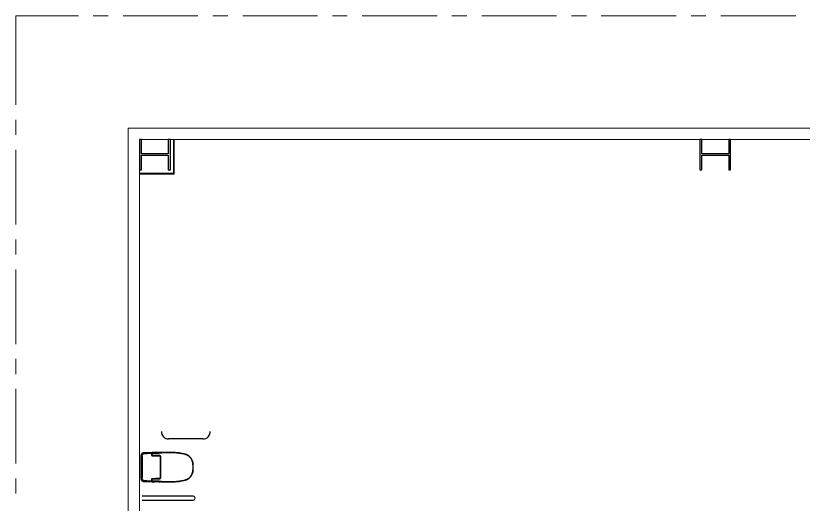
# Model space of a CAD drawing. Header units: millimetres. Extents: x -15161 to 10473752, y -72817 to 33960.
# Drawn here: x 35256 to 36310, y 19302 to 19955 of the extents above; entities that cross this region are included whole.
import ezdxf

# ---------------------------------------------------------------- set-up
doc = ezdxf.new("R2010")
doc.units = ezdxf.units.MM
doc.layers.add('I-I-3-BATH', color=123, linetype='Continuous')
doc.layers.add('PDF2_幾何圖形', color=7, linetype='Continuous')

# ---------------------------------------------------------------- blocks, each defined once
blk = doc.blocks.new('A$C6C7F0178')
for p, q in [((15, 34.8), (19.8, 34.8)), ((19.8, 35.2), (15.1, 35.2)), ((25.1, 35.2), (24.2, 35.2)), ((25.8, 34.3), (25.8, 5.3)), ((26.4, 39.5), (26.4, 39.5)), ((15, 4.8), (19.8, 4.8)), ((15.1, 4.4), (19.8, 4.4))]:
    blk.add_line(p, q)
for points in [[(4.1, 38.8), (4, 38.8), (3.9, 38.8), (3.9, 38.8), (3.8, 38.8), (3.7, 38.8), (3.7, 38.8), (3.6, 38.8), (3.5, 38.8), (3.5, 38.8), (3.4, 38.8), (3.3, 38.8), (3.2, 38.7), (3.2, 38.7), (3.1, 38.7), (3, 38.7), (3, 38.7), (2.9, 38.7), (2.8, 38.7), (2.8, 38.7), (2.7, 38.6), (2.6, 38.6), (2.6, 38.6), (2.5, 38.6), (2.4, 38.6), (2.4, 38.6), (2.3, 38.5), (2.2, 38.5), (2.2, 38.5), (2.1, 38.5), (2, 38.4), (2, 38.4), (1.9, 38.4), (1.8, 38.3), (1.8, 38.3), (1.7, 38.3), (1.7, 38.2), (1.6, 38.2), (1.5, 38.2), (1.5, 38.1), (1.4, 38.1), (1.4, 38), (1.3, 38), (1.2, 38), (1.2, 37.9), (1.1, 37.9), (1.1, 37.8), (1, 37.8), (1, 37.7), (0.9, 37.7), (0.9, 37.6), (0.8, 37.6), (0.8, 37.5), (0.8, 37.5), (0.7, 37.4), (0.7, 37.3), (0.6, 37.3), (0.6, 37.2), (0.6, 37.2), (0.5, 37.1), (0.5, 37), (0.5, 37), (0.4, 36.9), (0.4, 36.9), (0.4, 36.8), (0.3, 36.7), (0.3, 36.7), (0.3, 36.6), (0.3, 36.5), (0.2, 36.5), (0.2, 36.4), (0.2, 36.3), (0.2, 36.3), (0, 35.6), (0, 4), (0.2, 3.4), (0.2, 3.3), (0.2, 3.2), (0.2, 3.2), (0.2, 3.1), (0.3, 3.1), (0.3, 3), (0.3, 2.9), (0.3, 2.9), (0.3, 2.8), (0.4, 2.8), (0.4, 2.7), (0.4, 2.7), (0.5, 2.6), (0.5, 2.6), (0.5, 2.5), (0.5, 2.5), (0.6, 2.4), (0.6, 2.3), (0.6, 2.3), (0.7, 2.2), (0.7, 2.2), (0.7, 2.1), (0.8, 2.1), (0.8, 2.1), (0.9, 2), (0.9, 2), (0.9, 1.9), (1, 1.9), (1, 1.8), (1.1, 1.8), (1.1, 1.7), (1.2, 1.7), (1.2, 1.7), (1.3, 1.6), (1.3, 1.6), (1.4, 1.5), (1.4, 1.5), (1.5, 1.5), (1.5, 1.4), (1.6, 1.4), (1.6, 1.4), (1.7, 1.3), (1.7, 1.3), (1.8, 1.3), (1.8, 1.3), (1.9, 1.2), (1.9, 1.2), (2, 1.2), (2.1, 1.2), (2.1, 1.1), (2.2, 1.1), (2.9, 0.8), (5, 0.7), (5.2, 0.7), (5.4, 0.7), (5.6, 0.7), (5.8, 0.7), (5.9, 0.7), (6.1, 0.7), (6.3, 0.7), (6.5, 0.7), (6.7, 0.7), (6.9, 0.7), (7, 0.6), (7.2, 0.6), (7.4, 0.6), (7.6, 0.6), (7.8, 0.6), (8, 0.6), (8.1, 0.6), (8.3, 0.6), (8.5, 0.6), (8.7, 0.6), (8.9, 0.6), (9.1, 0.6), (9.2, 0.6), (9.4, 0.5), (9.6, 0.5), (9.8, 0.5), (10, 0.5), (10.2, 0.5), (10.3, 0.5), (10.5, 0.5), (10.7, 0.5), (10.9, 0.5), (11.1, 0.5), (11.3, 0.5), (11.5, 0.5), (11.6, 0.5), (11.8, 0.5), (12, 0.4), (12.2, 0.4), (12.4, 0.4), (12.6, 0.4), (12.7, 0.4), (12.9, 0.4), (13.1, 0.4), (13.3, 0.4), (13.5, 0.4), (13.7, 0.4), (13.8, 0.4), (14, 0.4), (14.2, 0.4), (14.4, 0.4), (14.6, 0.4), (14.8, 0.3), (14.9, 0.3), (15.1, 0.3), (15.3, 0.3), (15.5, 0.3), (15.7, 0.3), (15.9, 0.3), (16, 0.3), (16.2, 0.3), (16.4, 0.3), (16.6, 0.3), (16.8, 0.3), (17, 0.3), (17.2, 0.3), (17.3, 0.3), (17.5, 0.3), (17.7, 0.3), (17.9, 0.3), (18.1, 0.3), (18.3, 0.2), (18.4, 0.2), (18.6, 0.2)], [(1.6, 34), (1.6, 34.1), (1.6, 34.2), (1.6, 34.2), (1.6, 34.3), (1.6, 34.4), (1.6, 34.4), (1.6, 34.5), (1.6, 34.6), (1.6, 34.6), (1.6, 34.7), (1.6, 34.8), (1.6, 34.8), (1.6, 34.9), (1.6, 34.9), (1.7, 35), (1.7, 35.1), (1.7, 35.1), (1.7, 35.2), (1.7, 35.3), (1.7, 35.3), (1.7, 35.4), (1.7, 35.5), (1.7, 35.5), (1.8, 35.6), (1.8, 35.6), (1.8, 35.7), (1.8, 35.8), (1.8, 35.8), (1.8, 35.9), (1.9, 36), (1.9, 36), (1.9, 36.1), (1.9, 36.1), (2, 36.2), (2, 36.3), (2, 36.3), (2, 36.4), (2.1, 36.4), (2.1, 36.5), (2.1, 36.5), (2.2, 36.6), (2.2, 36.6), (2.2, 36.7), (2.3, 36.8), (2.3, 36.8), (2.4, 36.9), (2.4, 36.9), (2.4, 37), (2.5, 37), (2.5, 37.1), (2.6, 37.1), (2.6, 37.1), (2.7, 37.2), (2.7, 37.2), (2.8, 37.3), (2.8, 37.3), (2.9, 37.4), (2.9, 37.4), (3, 37.4), (3, 37.5), (3.1, 37.5), (3.1, 37.6), (3.2, 37.6), (3.2, 37.6), (3.3, 37.7), (3.3, 37.7), (3.4, 37.7), (3.4, 37.8), (3.5, 37.8), (3.6, 37.8), (3.6, 37.8), (3.7, 37.9), (3.7, 37.9), (3.8, 37.9), (3.9, 37.9), (3.9, 38), (4, 38), (4, 38), (4.1, 38), (4.2, 38), (4.2, 38), (4.3, 38.1), (4.4, 38.1), (4.4, 38.1), (4.5, 38.1), (4.5, 38.1), (4.6, 38.1), (4.7, 38.1), (4.7, 38.2), (4.8, 38.2), (4.9, 38.2), (4.9, 38.2), (5, 38.2), (5.1, 38.2), (5.1, 38.2), (5.2, 38.2), (5.3, 38.2), (5.3, 38.2), (5.4, 38.2), (5.4, 38.2), (5.5, 38.2), (5.6, 38.2), (5.6, 38.2), (5.7, 38.2), (5.8, 38.2)], [(15.1, 39.3), (14.9, 39.2), (14.7, 39.2), (14.6, 39.2), (14.4, 39.2), (14.2, 39.2), (14, 39.2), (13.8, 39.2), (13.6, 39.2), (13.5, 39.2), (13.3, 39.2), (13.1, 39.2), (12.9, 39.2), (12.7, 39.2), (12.5, 39.2), (12.3, 39.2), (12.2, 39.1), (12, 39.1), (11.8, 39.1), (11.6, 39.1), (11.4, 39.1), (11.2, 39.1), (11.1, 39.1), (10.9, 39.1), (10.7, 39.1), (10.5, 39.1), (10.3, 39.1), (10.1, 39.1), (10, 39.1), (9.8, 39.1), (9.6, 39.1), (9.4, 39), (9.2, 39), (9, 39), (8.9, 39), (8.7, 39), (8.5, 39), (8.3, 39), (8.1, 39), (7.9, 39), (7.8, 39), (7.6, 39), (7.4, 39), (7.2, 39), (7, 38.9), (6.8, 38.9), (6.7, 38.9), (6.5, 38.9), (6.3, 38.9), (6.1, 38.9), (5.9, 38.9), (5.7, 38.9), (5.6, 38.9), (5.4, 38.9), (5.2, 38.9), (5, 38.9), (4.8, 38.8), (4.6, 38.8), (4.5, 38.8), (4.3, 38.8), (4.1, 38.8)], [(5.8, 38.2), (6, 38.3), (6.1, 38.3), (6.3, 38.3), (6.5, 38.3), (6.7, 38.3), (6.9, 38.3), (7.1, 38.3), (7.3, 38.3), (7.5, 38.3), (7.7, 38.3), (7.8, 38.3), (8, 38.4), (8.2, 38.4), (8.4, 38.4), (8.6, 38.4), (8.8, 38.4), (9, 38.4), (9.2, 38.4), (9.3, 38.4), (9.5, 38.4), (9.7, 38.4), (9.9, 38.4), (10.1, 38.5), (10.3, 38.5), (10.5, 38.5), (10.7, 38.5), (10.8, 38.5), (11, 38.5), (11.2, 38.5), (11.4, 38.5), (11.6, 38.5), (11.8, 38.5), (12, 38.5), (12.2, 38.5), (12.4, 38.5), (12.5, 38.6), (12.7, 38.6), (12.9, 38.6), (13.1, 38.6), (13.3, 38.6), (13.5, 38.6), (13.7, 38.6), (13.9, 38.6), (14, 38.6), (14.2, 38.6)], [(14.2, 38.6), (14.2, 38.6), (14.2, 38.6), (14.2, 38.6), (14.2, 38.6), (14.2, 38.6), (14.2, 38.6), (14.2, 38.6), (14.2, 38.6), (14.2, 38.6), (14.2, 38.6), (14.2, 38.6), (14.2, 38.6), (14.2, 38.6), (14.2, 38.6), (14.2, 38.6)], [(14.2, 38.6), (14.2, 38.6), (14.2, 38.6)], [(14.4, 38.5), (14.4, 38.5), (14.4, 38.5), (14.4, 38.5), (14.4, 38.6), (14.3, 38.6), (14.3, 38.6), (14.3, 38.6), (14.3, 38.6), (14.3, 38.6), (14.2, 38.6)], [(14.4, 38.5), (14.4, 38.5), (14.4, 38.5), (14.4, 38.5), (14.4, 38.5), (14.4, 38.5), (14.4, 38.5), (14.4, 38.5), (14.4, 38.5), (14.4, 38.5), (14.4, 38.5), (14.4, 38.5), (14.4, 38.5), (14.4, 38.5), (14.4, 38.5), (14.4, 38.5)], [(14.4, 38.5), (14.4, 38.5), (14.4, 38.5), (14.4, 38.5), (14.4, 38.5), (14.5, 38.5), (14.5, 38.5), (14.5, 38.5), (14.5, 38.5), (14.5, 38.5), (14.5, 38.5), (14.6, 38.5), (14.6, 38.5), (14.6, 38.5), (14.6, 38.5), (14.6, 38.5), (14.6, 38.5), (14.7, 38.5), (14.7, 38.5), (14.7, 38.5), (14.7, 38.5)], [(14.5, 35.3), (14.5, 35.4), (14.5, 35.5), (14.5, 35.6), (14.5, 35.7), (14.5, 35.8), (14.5, 35.8), (14.5, 35.9), (14.5, 36), (14.5, 36.1), (14.5, 36.2), (14.5, 36.3), (14.5, 36.4), (14.5, 36.5), (14.5, 36.6), (14.5, 36.7), (14.5, 36.8), (14.4, 36.8), (14.4, 36.9), (14.4, 37), (14.4, 37.1), (14.4, 37.2), (14.4, 37.3), (14.4, 37.4), (14.4, 37.5), (14.4, 37.6), (14.4, 37.7), (14.4, 37.8), (14.4, 37.8), (14.4, 37.9), (14.4, 38), (14.4, 38.1), (14.4, 38.2), (14.4, 38.3), (14.4, 38.4), (14.4, 38.5)], [(14.5, 35.3), (14.5, 35.3), (14.5, 35.2), (14.5, 35.2), (14.5, 35.2), (14.5, 35.1), (14.5, 35.1), (14.6, 35.1), (14.6, 35), (14.6, 35), (14.6, 35), (14.6, 35), (14.6, 35), (14.7, 34.9), (14.7, 34.9), (14.7, 34.9), (14.7, 34.9), (14.8, 34.9), (14.8, 34.8), (14.8, 34.8), (14.8, 34.8), (14.9, 34.8), (14.9, 34.8), (14.9, 34.8), (15, 34.8), (15, 34.8)], [(14.5, 35.3), (14.5, 35.3), (14.5, 35.3), (14.5, 35.3), (14.5, 35.3), (14.5, 35.3), (14.5, 35.3), (14.5, 35.3), (14.5, 35.3), (14.5, 35.3), (14.5, 35.3), (14.5, 35.3), (14.5, 35.3), (14.5, 35.3), (14.5, 35.3), (14.5, 35.3), (14.5, 35.3), (14.5, 35.3), (14.5, 35.3), (14.5, 35.3), (14.5, 35.3), (14.5, 35.3), (14.5, 35.3), (14.5, 35.3), (14.5, 35.3), (14.5, 35.3)], [(14.5, 35.3), (14.5, 35.3), (14.5, 35.3), (14.5, 35.3), (14.5, 35.3), (14.5, 35.3)], [(14.8, 38.5), (14.8, 38.5), (14.8, 38.5), (14.8, 38.5), (14.8, 38.5), (14.8, 38.5), (14.8, 38.5), (14.8, 38.5), (14.8, 38.5), (14.8, 38.5), (14.8, 38.5), (14.8, 38.5), (14.8, 38.5), (14.8, 38.5), (14.8, 38.5), (14.7, 38.5), (14.7, 38.5), (14.7, 38.5), (14.7, 38.5), (14.7, 38.5), (14.7, 38.5), (14.7, 38.5), (14.7, 38.5), (14.7, 38.5), (14.7, 38.5), (14.7, 38.5), (14.7, 38.5), (14.7, 38.5), (14.7, 38.5), (14.7, 38.5), (14.7, 38.5)], [(14.8, 38.3), (14.8, 38.3), (14.8, 38.4), (14.8, 38.4), (14.8, 38.4), (14.8, 38.4), (14.8, 38.4), (14.8, 38.4), (14.8, 38.4), (14.8, 38.4), (14.8, 38.4), (14.8, 38.4), (14.8, 38.4), (14.8, 38.4), (14.8, 38.4), (14.8, 38.4), (14.8, 38.4), (14.8, 38.4), (14.8, 38.4), (14.8, 38.4), (14.8, 38.4), (14.8, 38.4), (14.8, 38.4), (14.8, 38.4), (14.8, 38.4), (14.8, 38.4), (14.8, 38.4), (14.8, 38.4), (14.8, 38.4), (14.8, 38.4), (14.8, 38.5)], [(15, 35.3), (15, 35.4), (15, 35.5), (14.9, 35.6), (14.9, 35.7), (14.9, 35.8), (14.9, 35.9), (14.9, 36), (14.9, 36.1), (14.9, 36.2), (14.9, 36.3), (14.9, 36.4), (14.9, 36.5), (14.9, 36.6), (14.9, 36.7), (14.9, 36.8), (14.9, 36.9), (14.9, 37), (14.9, 37.1), (14.9, 37.2), (14.9, 37.3), (14.9, 37.4), (14.9, 37.5), (14.9, 37.6), (14.9, 37.7), (14.8, 37.8), (14.8, 37.9), (14.8, 38), (14.8, 38.1), (14.8, 38.2), (14.8, 38.3)], [(15.1, 35.2), (15.1, 35.2), (15.1, 35.2), (15.1, 35.2), (15.1, 35.2), (15.1, 35.2), (15.1, 35.2), (15.1, 35.2), (15.1, 35.2), (15.1, 35.2), (15.1, 35.2), (15.1, 35.2), (15.1, 35.2), (15, 35.2), (15, 35.2), (15, 35.2), (15, 35.2), (15, 35.2), (15, 35.2), (15, 35.2), (15, 35.2), (15, 35.2), (15, 35.2), (15, 35.2), (15, 35.2), (15, 35.2), (15, 35.2), (15, 35.2), (15, 35.2), (15, 35.2), (15, 35.2), (15, 35.2), (15, 35.2), (15, 35.2), (15, 35.2), (15, 35.2), (15, 35.2), (15, 35.2), (15, 35.2), (15, 35.2), (15, 35.2), (15, 35.2), (15, 35.2), (15, 35.2), (15, 35.3), (15, 35.3), (15, 35.3), (15, 35.3), (15, 35.3), (15, 35.3), (15, 35.3), (15, 35.3), (15, 35.3), (15, 35.3), (15, 35.3), (15, 35.3), (15, 35.3), (15, 35.3), (15, 35.3), (15, 35.3), (15, 35.3), (15, 35.3), (15, 35.3), (15, 35.3), (15, 35.3), (15, 35.3), (15, 35.3), (15, 35.3), (15, 35.3), (15, 35.3), (15, 35.3), (15, 35.3), (15, 35.3), (15, 35.3), (15, 35.3), (15, 35.3)], [(18.6, 39.4), (18.4, 39.3), (18.2, 39.3), (18, 39.3), (17.8, 39.3), (17.6, 39.3), (17.4, 39.3), (17.2, 39.3), (17.1, 39.3), (16.9, 39.3), (16.7, 39.3), (16.5, 39.3), (16.3, 39.3), (16.1, 39.3), (15.9, 39.3), (15.1, 39.3)], [(24.2, 35.2), (24.1, 35.2), (24, 35.2), (23.9, 35.2), (23.8, 35.2), (23.6, 35.2), (23.5, 35.2), (23.4, 35.2), (23.3, 35.2), (23.2, 35.2), (23, 35.2), (22.9, 35.2), (22.8, 35.2), (22.7, 35.2), (22.5, 35.2), (22.4, 35.2), (22.3, 35.2), (22.2, 35.2), (22, 35.2), (21.9, 35.2), (21.8, 35.2), (21.6, 35.2), (21.5, 35.2), (21.4, 35.2), (21.3, 35.2), (21.1, 35.2), (21, 35.2), (20.9, 35.2), (20.7, 35.2), (20.6, 35.2), (20.5, 35.2), (20.3, 35.2), (20.2, 35.2), (20.1, 35.2), (19.9, 35.2), (19.8, 35.2)], [(19.8, 34.8), (19.9, 34.8), (20, 34.8), (20.2, 34.8), (20.3, 34.8), (20.4, 34.8), (20.6, 34.8), (20.7, 34.8), (20.8, 34.8), (21, 34.8), (21.1, 34.8), (21.2, 34.8), (21.4, 34.8), (21.5, 34.8), (21.6, 34.8), (21.8, 34.8), (21.9, 34.8), (22, 34.8), (22.1, 34.8), (22.3, 34.8), (22.4, 34.8), (22.5, 34.8), (22.6, 34.8), (22.8, 34.8), (22.9, 34.8), (23, 34.8), (23.1, 34.8), (23.3, 34.8), (23.4, 34.8), (23.5, 34.8), (23.6, 34.8), (23.7, 34.8), (23.9, 34.8), (24, 34.8), (24.1, 34.8), (24.2, 34.8)], [(21.8, 39.4), (21.8, 39.4), (21.8, 39.4), (21.8, 39.4), (21.8, 39.4), (21.8, 39.4), (21.8, 39.4), (21.8, 39.4), (21.8, 39.4), (21.8, 39.4), (21.8, 39.4)], [(21.8, 39.4), (21.8, 39.4), (21.8, 39.4), (21.8, 39.4), (21.8, 39.4), (21.8, 39.4), (21.8, 39.4), (21.8, 39.4), (21.8, 39.4), (21.8, 39.4), (21.8, 39.4)], [(23.7, 39.5), (23.7, 39.5), (23.7, 39.5), (23.7, 39.5), (23.7, 39.5), (23.7, 39.5), (23.7, 39.5), (23.7, 39.5), (23.7, 39.5), (23.7, 39.5), (23.7, 39.5)], [(23.7, 39.5), (23.7, 39.5), (23.7, 39.5), (23.7, 39.5), (23.7, 39.5), (23.7, 39.5), (23.7, 39.5), (23.7, 39.5), (23.7, 39.5), (23.7, 39.5), (23.7, 39.5)], [(24.1, 39.5), (24.1, 39.5), (24.1, 39.5), (24, 39.5), (24, 39.5), (24, 39.5), (24, 39.5), (24, 39.5), (24, 39.5), (24, 39.5), (24, 39.5), (24, 39.5), (24, 39.5), (24, 39.5), (24, 39.5), (24, 39.5), (24, 39.5), (24, 39.5), (24, 39.5), (24, 39.5), (24, 39.5)], [(24.1, 39.5), (24.1, 39.5), (24.1, 39.5), (24, 39.5), (24, 39.5), (24, 39.5), (24, 39.5), (24, 39.5), (24, 39.5), (24, 39.5), (24, 39.5), (24, 39.5), (24, 39.5), (24, 39.5), (24, 39.5), (24, 39.5), (24, 39.5), (24, 39.5), (24, 39.5), (24, 39.5), (24, 39.5)], [(24.2, 34.8), (24.3, 34.8), (24.3, 34.8), (24.3, 34.8), (24.4, 34.8), (24.4, 34.8), (24.5, 34.8), (24.5, 34.8), (24.6, 34.8), (24.6, 34.8), (24.6, 34.8), (24.7, 34.8), (24.7, 34.8), (24.8, 34.8), (24.8, 34.8), (24.9, 34.8), (24.9, 34.8), (24.9, 34.8), (25, 34.8), (25, 34.8), (25.1, 34.8), (25.1, 34.8), (25.2, 34.8), (25.2, 34.8), (25.2, 34.8), (25.3, 34.8)], [(25.3, 34.8), (25.3, 34.8), (25.3, 34.8), (25.4, 34.8), (25.4, 34.8), (25.4, 34.7), (25.5, 34.7), (25.5, 34.7), (25.5, 34.7), (25.5, 34.7), (25.6, 34.7), (25.6, 34.7), (25.6, 34.6), (25.6, 34.6), (25.7, 34.6), (25.7, 34.6), (25.7, 34.5), (25.7, 34.5), (25.7, 34.5), (25.7, 34.5), (25.7, 34.4), (25.8, 34.4), (25.8, 34.4), (25.8, 34.3), (25.8, 34.3), (25.8, 34.3)], [(42.6, 39.5), (42.6, 39.5), (42.6, 39.5), (42.6, 39.5), (42.6, 39.5), (42.6, 39.5), (42.6, 39.5), (42.7, 39.5), (42.7, 39.5), (42.7, 39.5), (42.7, 39.5), (42.7, 39.5), (42.7, 39.5), (42.7, 39.5), (42.7, 39.5), (42.7, 39.5), (42.7, 39.5), (42.7, 39.5), (42.7, 39.5), (42.7, 39.5), (42.8, 39.5), (42.8, 39.5), (42.8, 39.5), (42.8, 39.5), (42.8, 39.5), (42.8, 39.5)], [(42.6, 39.5), (42.6, 39.5), (42.6, 39.5), (42.6, 39.5), (42.6, 39.5), (42.6, 39.5), (42.6, 39.5), (42.7, 39.5), (42.7, 39.5), (42.7, 39.5), (42.7, 39.5), (42.7, 39.5), (42.7, 39.5), (42.7, 39.5), (42.7, 39.5), (42.7, 39.5), (42.7, 39.5), (42.7, 39.5), (42.7, 39.5), (42.7, 39.5), (42.8, 39.5), (42.8, 39.5), (42.8, 39.5), (42.8, 39.5), (42.8, 39.5), (42.8, 39.5)], [(42.8, 39.5), (42.8, 39.5), (42.8, 39.5), (42.8, 39.5), (42.8, 39.5), (42.8, 39.5), (42.8, 39.5), (42.8, 39.5), (42.8, 39.5), (42.8, 39.5), (42.8, 39.5), (42.8, 39.5), (42.8, 39.5), (42.8, 39.5), (42.8, 39.5), (42.8, 39.5)], [(42.8, 39.5), (42.8, 39.5), (42.8, 39.5), (42.8, 39.5), (42.8, 39.5), (42.8, 39.5), (42.8, 39.5), (42.8, 39.5), (42.8, 39.5), (42.8, 39.5), (42.8, 39.5), (42.8, 39.5), (42.8, 39.5), (42.8, 39.5), (42.8, 39.5), (42.8, 39.5)], [(69.6, 14.8), (69.6, 14.8), (69.6, 14.8), (69.6, 14.8), (69.6, 14.8), (69.6, 14.8), (69.6, 14.8), (69.6, 14.8), (69.6, 14.8), (69.6, 14.8), (69.6, 14.8), (69.6, 14.8), (69.6, 14.8), (69.6, 14.8), (69.6, 14.8), (69.6, 14.8)], [(5.8, 1.3), (5.7, 1.4), (5.6, 1.4), (5.6, 1.4), (5.5, 1.4), (5.5, 1.4), (5.4, 1.4), (5.3, 1.4), (5.3, 1.4), (5.2, 1.4), (5.1, 1.4), (5.1, 1.4), (5, 1.4), (4.9, 1.4), (4.9, 1.4), (4.8, 1.4), (4.7, 1.4), (4.7, 1.4), (4.6, 1.5), (4.6, 1.5), (4.5, 1.5), (4.4, 1.5), (4.4, 1.5), (4.3, 1.5), (4.2, 1.5), (4.2, 1.6), (4.1, 1.6), (4.1, 1.6), (4, 1.6), (3.9, 1.6), (3.9, 1.7), (3.8, 1.7), (3.8, 1.7), (3.7, 1.7), (3.6, 1.7), (3.6, 1.8), (3.5, 1.8), (3.5, 1.8), (3.4, 1.9), (3.3, 1.9), (3.3, 1.9), (3.2, 2), (3.2, 2), (3.1, 2), (3.1, 2.1), (3, 2.1), (3, 2.1), (2.9, 2.2), (2.9, 2.2), (2.8, 2.3), (2.8, 2.3), (2.7, 2.3), (2.7, 2.4), (2.6, 2.4), (2.6, 2.5), (2.5, 2.5), (2.5, 2.6), (2.4, 2.6), (2.4, 2.7), (2.4, 2.7), (2.3, 2.8), (2.3, 2.8), (2.3, 2.9), (2.2, 2.9), (2.2, 3), (2.1, 3), (2.1, 3.1), (2.1, 3.2), (2.1, 3.2), (2, 3.3), (2, 3.3), (2, 3.4), (1.9, 3.4), (1.9, 3.5), (1.9, 3.6), (1.9, 3.6), (1.8, 3.7), (1.8, 3.7), (1.8, 3.8), (1.8, 3.9), (1.8, 3.9), (1.8, 4), (1.7, 4.1), (1.7, 4.1), (1.7, 4.2), (1.7, 4.2), (1.7, 4.3), (1.7, 4.4), (1.7, 4.4), (1.7, 4.5), (1.7, 4.6), (1.6, 4.6), (1.6, 4.7), (1.6, 4.8), (1.6, 4.8), (1.6, 4.9), (1.6, 5), (1.6, 5), (1.6, 5.1), (1.6, 5.2), (1.6, 5.2), (1.6, 5.3), (1.6, 5.3), (1.6, 5.4), (1.6, 5.5), (1.6, 5.5)], [(14.2, 1), (14, 1), (13.9, 1), (13.7, 1), (13.5, 1), (13.3, 1), (13.1, 1), (12.9, 1), (12.7, 1), (12.5, 1), (12.4, 1), (12.2, 1), (12, 1.1), (11.8, 1.1), (11.6, 1.1), (11.4, 1.1), (11.2, 1.1), (11, 1.1), (10.8, 1.1), (10.7, 1.1), (10.5, 1.1), (10.3, 1.1), (10.1, 1.1), (9.9, 1.1), (9.7, 1.2), (9.5, 1.2), (9.3, 1.2), (9.2, 1.2), (9, 1.2), (8.8, 1.2), (8.6, 1.2), (8.4, 1.2), (8.2, 1.2), (8, 1.2), (7.8, 1.2), (7.7, 1.3), (7.5, 1.3), (7.3, 1.3), (7.1, 1.3), (6.9, 1.3), (6.7, 1.3), (6.5, 1.3), (6.3, 1.3), (6.1, 1.3), (6, 1.3), (5.8, 1.3)], [(14.2, 1), (14.3, 1), (14.3, 1), (14.3, 1), (14.3, 1), (14.3, 1), (14.4, 1), (14.4, 1), (14.4, 1.1), (14.4, 1.1), (14.4, 1.1)], [(14.2, 1), (14.2, 1), (14.2, 1), (14.2, 1), (14.2, 1), (14.2, 1), (14.2, 1), (14.2, 1), (14.2, 1), (14.2, 1), (14.2, 1), (14.2, 1), (14.2, 1), (14.2, 1), (14.2, 1), (14.2, 1)], [(14.2, 1), (14.2, 1), (14.2, 1)], [(14.4, 1.3), (14.4, 1.4), (14.4, 1.5), (14.4, 1.6), (14.4, 1.7), (14.4, 1.8), (14.4, 1.9), (14.4, 2), (14.4, 2.1), (14.4, 2.2), (14.4, 2.3), (14.4, 2.4), (14.4, 2.5), (14.4, 2.6), (14.4, 2.7), (14.4, 2.8), (14.4, 2.9), (14.5, 3), (14.5, 3.1), (14.5, 3.2), (14.5, 3.3), (14.5, 3.4), (14.5, 3.5), (14.5, 3.6), (14.5, 3.7), (14.5, 3.8), (14.5, 3.9), (14.5, 4), (14.5, 4.1), (14.5, 4.2), (14.5, 4.3)], [(14.4, 1.3), (14.4, 1.3), (14.4, 1.3), (14.4, 1.2), (14.4, 1.2), (14.4, 1.2), (14.4, 1.2), (14.4, 1.2), (14.4, 1.2), (14.4, 1.2), (14.4, 1.2), (14.4, 1.2), (14.4, 1.2), (14.4, 1.2), (14.4, 1.2), (14.4, 1.2), (14.4, 1.2), (14.4, 1.2), (14.4, 1.2), (14.4, 1.2), (14.4, 1.2), (14.4, 1.2), (14.4, 1.2), (14.4, 1.2), (14.4, 1.2), (14.4, 1.2), (14.4, 1.2), (14.4, 1.2), (14.4, 1.2), (14.4, 1.2), (14.4, 1.2), (14.4, 1.1), (14.4, 1.1), (14.4, 1.1), (14.4, 1.1), (14.4, 1.1), (14.4, 1.1), (14.4, 1.1), (14.4, 1.1), (14.4, 1.1), (14.4, 1.1), (14.4, 1.1), (14.4, 1.1), (14.4, 1.1), (14.4, 1.1), (14.4, 1.1), (14.4, 1.1), (14.4, 1.1), (14.4, 1.1), (14.4, 1.1), (14.4, 1.1), (14.4, 1.1), (14.4, 1.1), (14.4, 1.1), (14.4, 1.1), (14.4, 1.1)], [(14.4, 1.1), (14.4, 1.1), (14.4, 1.1), (14.4, 1.1), (14.4, 1.1), (14.4, 1.1), (14.4, 1.1), (14.4, 1.1), (14.4, 1.1), (14.4, 1.1), (14.4, 1.1), (14.4, 1.1), (14.4, 1.1), (14.4, 1.1), (14.4, 1.1), (14.4, 1.1)], [(14.4, 1.1), (14.4, 1.1), (14.4, 1.1), (14.4, 1.1), (14.5, 1.1), (14.5, 1.1), (14.5, 1.1), (14.5, 1.1), (14.5, 1.1), (14.6, 1.1), (14.6, 1.1), (14.6, 1.1), (14.6, 1.1), (14.7, 1.1), (14.7, 1.1), (14.7, 1.1)], [(14.5, 4.3), (14.5, 4.3), (14.5, 4.4), (14.5, 4.4), (14.5, 4.4), (14.5, 4.5), (14.5, 4.5), (14.6, 4.5), (14.6, 4.5), (14.6, 4.6), (14.6, 4.6), (14.6, 4.6), (14.6, 4.6), (14.7, 4.7), (14.7, 4.7), (14.7, 4.7), (14.7, 4.7), (14.8, 4.7), (14.8, 4.7), (14.8, 4.8), (14.8, 4.8), (14.9, 4.8), (14.9, 4.8), (14.9, 4.8), (15, 4.8), (15, 4.8)], [(14.8, 1.1), (14.8, 1.1), (14.8, 1.1), (14.8, 1.1), (14.8, 1.1), (14.8, 1.1), (14.8, 1.1), (14.8, 1.1), (14.7, 1.1), (14.7, 1.1), (14.7, 1.1), (14.7, 1.1), (14.7, 1.1), (14.7, 1.1), (14.7, 1.1), (14.7, 1.1)], [(14.8, 1.2), (14.8, 1.3), (14.8, 1.4), (14.8, 1.5), (14.8, 1.6), (14.8, 1.7), (14.9, 1.8), (14.9, 1.9), (14.9, 2), (14.9, 2.1), (14.9, 2.2), (14.9, 2.3), (14.9, 2.4), (14.9, 2.5), (14.9, 2.6), (14.9, 2.7), (14.9, 2.8), (14.9, 2.9), (14.9, 3), (14.9, 3.1), (14.9, 3.2), (14.9, 3.3), (14.9, 3.4), (14.9, 3.5), (14.9, 3.6), (14.9, 3.7), (14.9, 3.8), (14.9, 3.9), (15, 4), (15, 4.1), (15, 4.2)], [(14.8, 1.2), (14.8, 1.2), (14.8, 1.2), (14.8, 1.2), (14.8, 1.2), (14.8, 1.2), (14.8, 1.2), (14.8, 1.2), (14.8, 1.2), (14.8, 1.2), (14.8, 1.2), (14.8, 1.2), (14.8, 1.2), (14.8, 1.1), (14.8, 1.1), (14.8, 1.1)], [(15.1, 4.4), (15.1, 4.4), (15, 4.4), (15, 4.4), (15, 4.4), (15, 4.4), (15, 4.3), (15, 4.3), (15, 4.3), (15, 4.3), (15, 4.2)], [(18.7, 0.3), (18.7, 0.3), (18.7, 0.3), (18.7, 0.2), (18.7, 0.2), (18.7, 0.2), (18.7, 0.2), (18.7, 0.2), (18.7, 0.2), (18.7, 0.2), (18.7, 0.2), (18.7, 0.2), (18.7, 0.2), (18.7, 0.2), (18.7, 0.2), (18.7, 0.2), (18.7, 0.2), (18.7, 0.2), (18.7, 0.2), (18.7, 0.2), (18.7, 0.2), (18.7, 0.2), (18.7, 0.2), (18.7, 0.2), (18.7, 0.2), (18.7, 0.2)], [(18.7, 0.3), (18.7, 0.3), (18.7, 0.3), (18.7, 0.2), (18.7, 0.2), (18.7, 0.2), (18.7, 0.2), (18.7, 0.2), (18.7, 0.2), (18.7, 0.2), (18.7, 0.2), (18.7, 0.2), (18.7, 0.2), (18.7, 0.2), (18.7, 0.2), (18.7, 0.2), (18.7, 0.2), (18.7, 0.2), (18.7, 0.2), (18.7, 0.2), (18.7, 0.2), (18.7, 0.2), (18.7, 0.2), (18.7, 0.2), (18.7, 0.2), (18.7, 0.2)], [(18.9, 0.2), (18.9, 0.2), (18.9, 0.2), (18.8, 0.2), (18.8, 0.2), (18.8, 0.2), (18.8, 0.2), (18.7, 0.2), (18.7, 0.2), (18.7, 0.2), (18.7, 0.2)], [(18.9, 0.2), (18.9, 0.2), (18.9, 0.2), (18.8, 0.2), (18.8, 0.2), (18.8, 0.2), (18.8, 0.2), (18.7, 0.2), (18.7, 0.2), (18.7, 0.2), (18.7, 0.2)], [(19.3, 0.2), (19.2, 0.2), (19.2, 0.2), (19.2, 0.2), (19.1, 0.2), (19.1, 0.2), (19.1, 0.2), (19, 0.2), (19, 0.2), (18.9, 0.2), (18.9, 0.2)], [(19.3, 0.2), (19.2, 0.2), (19.2, 0.2), (19.2, 0.2), (19.1, 0.2), (19.1, 0.2), (19.1, 0.2), (19, 0.2), (19, 0.2), (18.9, 0.2), (18.9, 0.2)], [(19.3, 0.2), (19.3, 0.2), (19.3, 0.2), (19.3, 0.2), (19.3, 0.2), (19.3, 0.2), (19.3, 0.2), (19.3, 0.2), (19.3, 0.2), (19.3, 0.2), (19.3, 0.2)], [(19.6, 0.2), (19.6, 0.2), (19.6, 0.2), (19.5, 0.2), (19.5, 0.2), (19.5, 0.2), (19.4, 0.2), (19.4, 0.2), (19.4, 0.2), (19.3, 0.2), (19.3, 0.2)], [(19.3, 0.2), (19.3, 0.2), (19.3, 0.2), (19.3, 0.2), (19.3, 0.2), (19.3, 0.2), (19.3, 0.2), (19.3, 0.2), (19.3, 0.2), (19.3, 0.2), (19.3, 0.2)], [(19.6, 0.2), (19.6, 0.2), (19.6, 0.2), (19.5, 0.2), (19.5, 0.2), (19.5, 0.2), (19.4, 0.2), (19.4, 0.2), (19.4, 0.2), (19.3, 0.2), (19.3, 0.2)], [(20, 0.2), (20, 0.2), (19.9, 0.2), (19.9, 0.2), (19.9, 0.2), (19.8, 0.2), (19.8, 0.2), (19.7, 0.2), (19.7, 0.2), (19.7, 0.2), (19.6, 0.2)], [(20, 0.2), (20, 0.2), (19.9, 0.2), (19.9, 0.2), (19.9, 0.2), (19.8, 0.2), (19.8, 0.2), (19.7, 0.2), (19.7, 0.2), (19.7, 0.2), (19.6, 0.2)], [(24.2, 4.8), (24.1, 4.8), (24, 4.8), (23.9, 4.8), (23.7, 4.8), (23.6, 4.8), (23.5, 4.8), (23.4, 4.8), (23.3, 4.8), (23.1, 4.8), (23, 4.8), (22.9, 4.8), (22.8, 4.8), (22.6, 4.8), (22.5, 4.8), (22.4, 4.8), (22.3, 4.8), (22.1, 4.8), (22, 4.8), (21.9, 4.8), (21.8, 4.8), (21.6, 4.8), (21.5, 4.8), (21.4, 4.8), (21.2, 4.8), (21.1, 4.8), (21, 4.8), (20.8, 4.8), (20.7, 4.8), (20.6, 4.8), (20.4, 4.8), (20.3, 4.8), (20.2, 4.8), (20, 4.8), (19.9, 4.8), (19.8, 4.8)], [(19.8, 4.4), (19.9, 4.4), (20, 4.4), (20.2, 4.4), (20.3, 4.4), (20.4, 4.4), (20.5, 4.4), (20.6, 4.4), (20.7, 4.4), (20.8, 4.4), (21, 4.4), (21.1, 4.4), (21.2, 4.4), (21.3, 4.4), (21.4, 4.4), (21.5, 4.4), (21.6, 4.4), (21.8, 4.4), (21.9, 4.4), (22, 4.4), (22.1, 4.4), (22.2, 4.4), (22.3, 4.4), (22.4, 4.4), (22.5, 4.4), (22.7, 4.4), (22.8, 4.4), (22.9, 4.4), (23, 4.4), (23.1, 4.4), (23.2, 4.4), (23.3, 4.4), (23.4, 4.4), (23.5, 4.4), (23.6, 4.4), (23.7, 4.4), (23.8, 4.4), (23.9, 4.4), (24, 4.4), (24.1, 4.4), (24.2, 4.4)], [(20.1, 0.2), (20, 0.2), (20, 0.2), (20, 0.2), (20, 0.2), (20, 0.2), (20, 0.2), (20, 0.2), (20, 0.2), (20, 0.2), (20, 0.2)], [(20.1, 0.2), (20, 0.2), (20, 0.2), (20, 0.2), (20, 0.2), (20, 0.2), (20, 0.2), (20, 0.2), (20, 0.2), (20, 0.2), (20, 0.2)], [(20.3, 0.2), (20.3, 0.2), (20.2, 0.2), (20.2, 0.2), (20.2, 0.2), (20.2, 0.2), (20.2, 0.2), (20.1, 0.2), (20.1, 0.2), (20.1, 0.2), (20.1, 0.2)], [(20.3, 0.2), (20.3, 0.2), (20.2, 0.2), (20.2, 0.2), (20.2, 0.2), (20.2, 0.2), (20.2, 0.2), (20.1, 0.2), (20.1, 0.2), (20.1, 0.2), (20.1, 0.2)], [(20.3, 0.2), (20.3, 0.2), (20.3, 0.2), (20.3, 0.2), (20.3, 0.2), (20.3, 0.2), (20.3, 0.2), (20.3, 0.2), (20.3, 0.2), (20.3, 0.2), (20.3, 0.2)], [(20.7, 0.2), (20.7, 0.2), (20.6, 0.2), (20.6, 0.2), (20.6, 0.2), (20.5, 0.2), (20.5, 0.2), (20.4, 0.2), (20.4, 0.2), (20.4, 0.2), (20.3, 0.2)], [(20.3, 0.2), (20.3, 0.2), (20.3, 0.2), (20.3, 0.2), (20.3, 0.2), (20.3, 0.2), (20.3, 0.2), (20.3, 0.2), (20.3, 0.2), (20.3, 0.2), (20.3, 0.2)], [(20.7, 0.2), (20.7, 0.2), (20.6, 0.2), (20.6, 0.2), (20.6, 0.2), (20.5, 0.2), (20.5, 0.2), (20.4, 0.2), (20.4, 0.2), (20.4, 0.2), (20.3, 0.2)], [(20.9, 0.2), (20.9, 0.2), (20.9, 0.2), (20.8, 0.2), (20.8, 0.2), (20.8, 0.2), (20.8, 0.2), (20.8, 0.2), (20.8, 0.2), (20.7, 0.2), (20.7, 0.2)], [(20.9, 0.2), (20.9, 0.2), (20.9, 0.2), (20.8, 0.2), (20.8, 0.2), (20.8, 0.2), (20.8, 0.2), (20.8, 0.2), (20.8, 0.2), (20.7, 0.2), (20.7, 0.2)], [(20.9, 0.2), (20.9, 0.2), (20.9, 0.2), (20.9, 0.2), (20.9, 0.2), (20.9, 0.2), (20.9, 0.2), (20.9, 0.2), (20.9, 0.2), (20.9, 0.2), (20.9, 0.2)], [(20.9, 0.2), (20.9, 0.2), (20.9, 0.2), (20.9, 0.2), (20.9, 0.2), (20.9, 0.2), (20.9, 0.2), (20.9, 0.2), (20.9, 0.2), (20.9, 0.2), (20.9, 0.2)], [(21.1, 0.2), (21.1, 0.2), (21.1, 0.2), (21.1, 0.2), (21, 0.2), (21, 0.2), (21, 0.2), (21, 0.2), (21, 0.2), (21, 0.2), (20.9, 0.2)], [(20.9, 0.2), (20.9, 0.2), (20.9, 0.2), (20.9, 0.2), (20.9, 0.2), (20.9, 0.2), (20.9, 0.2), (20.9, 0.2), (20.9, 0.2), (20.9, 0.2), (20.9, 0.2)], [(20.9, 0.2), (20.9, 0.2), (20.9, 0.2), (20.9, 0.2), (20.9, 0.2), (20.9, 0.2), (20.9, 0.2), (20.9, 0.2), (20.9, 0.2), (20.9, 0.2), (20.9, 0.2)], [(21.1, 0.2), (21.1, 0.2), (21.1, 0.2), (21.1, 0.2), (21, 0.2), (21, 0.2), (21, 0.2), (21, 0.2), (21, 0.2), (21, 0.2), (20.9, 0.2)], [(21.1, 0.2), (21.1, 0.2), (21.1, 0.2), (21.1, 0.2), (21.1, 0.2), (21.1, 0.2), (21.1, 0.2), (21.1, 0.2), (21.1, 0.2), (21.1, 0.2), (21.1, 0.2)], [(21.3, 0.2), (21.3, 0.2), (21.3, 0.2), (21.3, 0.2), (21.3, 0.2), (21.2, 0.2), (21.2, 0.2), (21.2, 0.2), (21.2, 0.2), (21.1, 0.2), (21.1, 0.2)], [(21.1, 0.2), (21.1, 0.2), (21.1, 0.2), (21.1, 0.2), (21.1, 0.2), (21.1, 0.2), (21.1, 0.2), (21.1, 0.2), (21.1, 0.2), (21.1, 0.2), (21.1, 0.2)], [(21.3, 0.2), (21.3, 0.2), (21.3, 0.2), (21.3, 0.2), (21.3, 0.2), (21.2, 0.2), (21.2, 0.2), (21.2, 0.2), (21.2, 0.2), (21.1, 0.2), (21.1, 0.2)], [(21.4, 0.2), (21.4, 0.2), (21.4, 0.2), (21.4, 0.2), (21.4, 0.2), (21.3, 0.2), (21.3, 0.2), (21.3, 0.2), (21.3, 0.2), (21.3, 0.2), (21.3, 0.2)], [(21.4, 0.2), (21.4, 0.2), (21.4, 0.2), (21.4, 0.2), (21.4, 0.2), (21.3, 0.2), (21.3, 0.2), (21.3, 0.2), (21.3, 0.2), (21.3, 0.2), (21.3, 0.2)], [(21.5, 0.2), (21.5, 0.2), (21.5, 0.2), (21.4, 0.2), (21.4, 0.2), (21.4, 0.2), (21.4, 0.2), (21.4, 0.2), (21.4, 0.2), (21.4, 0.2), (21.4, 0.2)], [(21.5, 0.2), (21.5, 0.2), (21.5, 0.2), (21.4, 0.2), (21.4, 0.2), (21.4, 0.2), (21.4, 0.2), (21.4, 0.2), (21.4, 0.2), (21.4, 0.2), (21.4, 0.2)], [(21.5, 0.2), (21.5, 0.2), (21.5, 0.2), (21.5, 0.2), (21.5, 0.2), (21.5, 0.2), (21.5, 0.2), (21.5, 0.2), (21.5, 0.2), (21.5, 0.2), (21.5, 0.2)], [(21.8, 0.2), (21.8, 0.2), (21.7, 0.2), (21.7, 0.2), (21.7, 0.2), (21.6, 0.2), (21.6, 0.2), (21.6, 0.2), (21.5, 0.2), (21.5, 0.2), (21.5, 0.2)], [(21.5, 0.2), (21.5, 0.2), (21.5, 0.2), (21.5, 0.2), (21.5, 0.2), (21.5, 0.2), (21.5, 0.2), (21.5, 0.2), (21.5, 0.2), (21.5, 0.2), (21.5, 0.2)], [(21.8, 0.2), (21.8, 0.2), (21.7, 0.2), (21.7, 0.2), (21.7, 0.2), (21.6, 0.2), (21.6, 0.2), (21.6, 0.2), (21.5, 0.2), (21.5, 0.2), (21.5, 0.2)], [(21.8, 0.2), (21.8, 0.2), (21.8, 0.2), (21.8, 0.2), (21.8, 0.2), (21.8, 0.2), (21.8, 0.2), (21.8, 0.2), (21.8, 0.2), (21.8, 0.2), (21.8, 0.2)], [(22.1, 0.1), (22.1, 0.1), (22.1, 0.1), (22, 0.1), (22, 0.1), (22, 0.1), (21.9, 0.1), (21.9, 0.1), (21.9, 0.2), (21.8, 0.2), (21.8, 0.2)], [(21.8, 0.2), (21.8, 0.2), (21.8, 0.2), (21.8, 0.2), (21.8, 0.2), (21.8, 0.2), (21.8, 0.2), (21.8, 0.2), (21.8, 0.2), (21.8, 0.2), (21.8, 0.2)], [(22.1, 0.1), (22.1, 0.1), (22.1, 0.1), (22, 0.1), (22, 0.1), (22, 0.1), (21.9, 0.1), (21.9, 0.1), (21.9, 0.2), (21.8, 0.2), (21.8, 0.2)], [(22.2, 0.1), (22.2, 0.1), (22.2, 0.1), (22.2, 0.1), (22.2, 0.1), (22.2, 0.1), (22.2, 0.1), (22.1, 0.1), (22.1, 0.1), (22.1, 0.1), (22.1, 0.1)], [(22.2, 0.1), (22.2, 0.1), (22.2, 0.1), (22.2, 0.1), (22.2, 0.1), (22.2, 0.1), (22.2, 0.1), (22.1, 0.1), (22.1, 0.1), (22.1, 0.1), (22.1, 0.1)], [(22.2, 0.1), (22.2, 0.1), (22.2, 0.1), (22.2, 0.1), (22.2, 0.1), (22.2, 0.1), (22.2, 0.1), (22.2, 0.1), (22.2, 0.1), (22.2, 0.1), (22.2, 0.1)], [(22.2, 0.1), (22.2, 0.1), (22.2, 0.1), (22.2, 0.1), (22.2, 0.1), (22.2, 0.1), (22.2, 0.1), (22.2, 0.1), (22.2, 0.1), (22.2, 0.1), (22.2, 0.1)], [(22.3, 0.1), (22.3, 0.1), (22.3, 0.1), (22.3, 0.1), (22.3, 0.1), (22.3, 0.1), (22.3, 0.1), (22.3, 0.1), (22.3, 0.1), (22.3, 0.1), (22.2, 0.1)], [(22.2, 0.1), (22.2, 0.1), (22.2, 0.1), (22.2, 0.1), (22.2, 0.1), (22.2, 0.1), (22.2, 0.1), (22.2, 0.1), (22.2, 0.1), (22.2, 0.1), (22.2, 0.1)], [(22.2, 0.1), (22.2, 0.1), (22.2, 0.1), (22.2, 0.1), (22.2, 0.1), (22.2, 0.1), (22.2, 0.1), (22.2, 0.1), (22.2, 0.1), (22.2, 0.1), (22.2, 0.1)], [(22.3, 0.1), (22.3, 0.1), (22.3, 0.1), (22.3, 0.1), (22.3, 0.1), (22.3, 0.1), (22.3, 0.1), (22.3, 0.1), (22.3, 0.1), (22.3, 0.1), (22.2, 0.1)], [(22.4, 0.1), (22.4, 0.1), (22.3, 0.1), (22.3, 0.1), (22.3, 0.1), (22.3, 0.1), (22.3, 0.1), (22.3, 0.1), (22.3, 0.1), (22.3, 0.1), (22.3, 0.1)], [(22.4, 0.1), (22.4, 0.1), (22.3, 0.1), (22.3, 0.1), (22.3, 0.1), (22.3, 0.1), (22.3, 0.1), (22.3, 0.1), (22.3, 0.1), (22.3, 0.1), (22.3, 0.1)], [(22.9, 0.1), (22.9, 0.1), (22.8, 0.1), (22.8, 0.1), (22.7, 0.1), (22.6, 0.1), (22.6, 0.1), (22.5, 0.1), (22.5, 0.1), (22.4, 0.1), (22.4, 0.1)], [(22.9, 0.1), (22.9, 0.1), (22.8, 0.1), (22.8, 0.1), (22.7, 0.1), (22.6, 0.1), (22.6, 0.1), (22.5, 0.1), (22.5, 0.1), (22.4, 0.1), (22.4, 0.1)], [(23, 0.1), (22.9, 0.1), (22.9, 0.1), (22.9, 0.1), (22.9, 0.1), (22.9, 0.1), (22.9, 0.1), (22.9, 0.1), (22.9, 0.1), (22.9, 0.1), (22.9, 0.1)], [(23, 0.1), (22.9, 0.1), (22.9, 0.1), (22.9, 0.1), (22.9, 0.1), (22.9, 0.1), (22.9, 0.1), (22.9, 0.1), (22.9, 0.1), (22.9, 0.1), (22.9, 0.1)], [(23.7, 0.1), (23.6, 0.1), (23.5, 0.1), (23.5, 0.1), (23.4, 0.1), (23.3, 0.1), (23.3, 0.1), (23.2, 0.1), (23.1, 0.1), (23, 0.1), (23, 0.1)], [(23.7, 0.1), (23.6, 0.1), (23.5, 0.1), (23.5, 0.1), (23.4, 0.1), (23.3, 0.1), (23.3, 0.1), (23.2, 0.1), (23.1, 0.1), (23, 0.1), (23, 0.1)], [(23.7, 0.1), (23.7, 0.1), (23.7, 0.1), (23.7, 0.1), (23.7, 0.1), (23.7, 0.1), (23.7, 0.1), (23.7, 0.1), (23.7, 0.1), (23.7, 0.1), (23.7, 0.1)], [(23.9, 0.1), (23.9, 0.1), (23.9, 0.1), (23.9, 0.1), (23.8, 0.1), (23.8, 0.1), (23.8, 0.1), (23.8, 0.1), (23.8, 0.1), (23.7, 0.1), (23.7, 0.1)], [(23.7, 0.1), (23.7, 0.1), (23.7, 0.1), (23.7, 0.1), (23.7, 0.1), (23.7, 0.1), (23.7, 0.1), (23.7, 0.1), (23.7, 0.1), (23.7, 0.1), (23.7, 0.1)], [(23.9, 0.1), (23.9, 0.1), (23.9, 0.1), (23.9, 0.1), (23.8, 0.1), (23.8, 0.1), (23.8, 0.1), (23.8, 0.1), (23.8, 0.1), (23.7, 0.1), (23.7, 0.1)], [(24, 0.1), (24, 0.1), (24, 0.1), (24, 0.1), (23.9, 0.1), (23.9, 0.1), (23.9, 0.1), (23.9, 0.1), (23.9, 0.1), (23.9, 0.1), (23.9, 0.1), (23.9, 0.1), (23.9, 0.1), (23.9, 0.1), (23.9, 0.1), (23.9, 0.1)], [(25.3, 4.8), (25.2, 4.8), (25.2, 4.8), (25.2, 4.8), (25.1, 4.8), (25.1, 4.8), (25, 4.8), (25, 4.8), (24.9, 4.8), (24.9, 4.8), (24.9, 4.8), (24.8, 4.8), (24.8, 4.8), (24.7, 4.8), (24.7, 4.8), (24.6, 4.8), (24.6, 4.8), (24.6, 4.8), (24.5, 4.8), (24.5, 4.8), (24.4, 4.8), (24.4, 4.8), (24.3, 4.8), (24.3, 4.8), (24.3, 4.8), (24.2, 4.8)], [(24.2, 4.4), (24.4, 4.4), (24.6, 4.4), (24.8, 4.4), (24.9, 4.4), (25.1, 4.4)], [(25.1, 4.4), (25.1, 4.4), (25.1, 4.4), (25.1, 4.4), (25.1, 4.4), (25.1, 4.4), (25.1, 4.4), (25.1, 4.4), (25.1, 4.4), (25.1, 4.4), (25.1, 4.4)], [(25.8, 5.3), (25.8, 5.3), (25.8, 5.2), (25.8, 5.2), (25.8, 5.2), (25.7, 5.2), (25.7, 5.1), (25.7, 5.1), (25.7, 5.1), (25.7, 5), (25.7, 5), (25.7, 5), (25.6, 5), (25.6, 4.9), (25.6, 4.9), (25.6, 4.9), (25.5, 4.9), (25.5, 4.9), (25.5, 4.9), (25.5, 4.9), (25.4, 4.8), (25.4, 4.8), (25.4, 4.8), (25.3, 4.8), (25.3, 4.8), (25.3, 4.8)], [(42.6, 0.1), (42.6, 0.1), (42.6, 0.1), (42.6, 0.1), (42.6, 0.1), (42.6, 0.1), (42.6, 0.1), (42.7, 0.1), (42.7, 0.1), (42.7, 0.1), (42.7, 0.1), (42.7, 0.1), (42.7, 0.1), (42.7, 0.1), (42.7, 0.1), (42.7, 0.1), (42.7, 0.1), (42.7, 0.1), (42.7, 0.1), (42.7, 0.1), (42.8, 0.1), (42.8, 0.1), (42.8, 0.1), (42.8, 0.1), (42.8, 0.1), (42.8, 0.1)], [(42.6, 0.1), (42.6, 0.1), (42.6, 0.1), (42.6, 0.1), (42.6, 0.1), (42.6, 0.1), (42.6, 0.1), (42.7, 0.1), (42.7, 0.1), (42.7, 0.1), (42.7, 0.1), (42.7, 0.1), (42.7, 0.1), (42.7, 0.1), (42.7, 0.1), (42.7, 0.1), (42.7, 0.1), (42.7, 0.1), (42.7, 0.1), (42.7, 0.1), (42.8, 0.1), (42.8, 0.1), (42.8, 0.1), (42.8, 0.1), (42.8, 0.1), (42.8, 0.1)], [(42.8, 0.1), (42.8, 0.1), (42.8, 0.1), (42.8, 0.1), (42.8, 0.1), (42.8, 0.1), (42.8, 0.1), (42.8, 0.1), (42.8, 0.1), (42.8, 0.1), (42.8, 0.1), (42.8, 0.1), (42.8, 0.1), (42.8, 0.1), (42.8, 0.1), (42.8, 0.1)], [(42.8, 0.1), (42.8, 0.1), (42.8, 0.1), (42.8, 0.1), (42.8, 0.1), (42.8, 0.1), (42.8, 0.1), (42.8, 0.1), (42.8, 0.1), (42.8, 0.1), (42.8, 0.1), (42.8, 0.1), (42.8, 0.1), (42.8, 0.1), (42.8, 0.1), (42.8, 0.1)]]:
    blk.add_lwpolyline(points)
for centre, radius, start, end in [((857.5, 19.8), 856, 179.0461, 180.9582), ((-33.7, 1697.7), 1660.1, 271.676, 272.0014), ((36.6, -632.8), 672.4, 91.4272, 91.5255), ((36.6, -632.7), 672.3, 91.2842, 91.4272), ((36.6, -632.6), 672.2, 91.1673, 91.2842), ((36.6, -632.5), 672.1, 91.0752, 91.1673), ((36.2, -611.6), 651.2, 91.0394, 91.0752), ((44.6, -437.3), 476.3, 90.9367, 92.4514), ((36.2, -610.7), 650.3, 90.9764, 91.041), ((36.5, -630.2), 669.8, 90.8612, 90.9771), ((25.2, 34.2), 1.02, 53.9509, 91.6247), ((25.4, 34.5), 0.646, 1.6855, 54.297), ((2256.3, 25), 2230.3, 179.7564, 180.1341), ((36.6, -638), 677.6, 90.804, 90.8611), ((36.7, -642.9), 682.5, 90.7143, 90.8024), ((33.9, -290.7), 330.3, 88.4951, 90.9973), ((38.3, -68.8), 107.8, 86.9015, 90.7514), ((39.2, -73.4), 112.9, 84.8596, 88.2857), ((36.7, -96.7), 135.8, 84.0989, 86.8881), ((43.1, -16.7), 56.1, 76.4276, 83.6549), ((44.6, -22.8), 61.5, 79.1239, 84.3803), ((49.9, 5.9), 32.3, 73.6236, 78.6234), ((8.6, -164.2), 207.6, 76.3123, 76.7208), ((28.3, -82.5), 123.6, 76.2189, 76.3767), ((53.5, 18.5), 19.5, 59.1686, 77.313), ((54, 19.5), 18, 60.5874, 73.9869), ((56.7, 24.3), 12.5, 37.7632, 60.6147), ((56.8, 24.4), 12.7, 22.7687, 58.4199), ((56.4, 24.2), 12.9, 23.3818, 37.5186), ((51.5, 22.3), 18.1, 7.3547, 22.6801), ((51.5, 22.3), 18.5, 6.868, 22.3509), ((28.3, 20.1), 41.4, 359.5159, 6.1932), ((25.7, 20), 44.3, 359.6775, 5.7677), ((2256.3, 14.6), 2230.3, 179.8659, 180.2436), ((51.5, 17.3), 18.1, 337.3199, 352.6453), ((51.5, 17.3), 18.5, 337.6491, 353.132), ((28.3, 19.4), 41.4, 353.8068, 0.4841), ((25.7, 19.5), 44.3, 354.2323, 0.3225), ((-33.7, -1658.2), 1660.1, 87.9986, 88.324), ((36.2, 651.2), 651.2, 268.9248, 268.9606), ((44.6, 476.9), 476.3, 267.5486, 269.0633), ((36.2, 650.3), 650.3, 268.959, 269.0236), ((25.2, 5.4), 1.02, 268.3753, 306.0491), ((24.7, -68.3), 68.4, 88.5135, 89.6482), ((25.4, 5.1), 0.646, 305.703, 358.3145), ((36.6, 677.6), 677.6, 269.1389, 269.196), ((36.7, 682.4), 682.5, 269.1976, 269.2857), ((33.9, 330.3), 330.3, 269.0027, 271.5049), ((38.3, 108.4), 107.8, 269.2486, 273.0985), ((39.2, 113), 112.9, 271.7143, 275.1404), ((36.7, 136.3), 135.8, 273.1119, 275.9011), ((43.1, 56.3), 56.1, 276.3451, 283.5724), ((44.6, 62.4), 61.5, 275.6197, 280.8761), ((49.9, 33.7), 32.3, 281.3766, 286.3764), ((8.6, 203.7), 207.6, 283.2792, 283.6877), ((28.3, 122.1), 123.6, 283.6233, 283.7811), ((53.5, 21.1), 19.5, 282.687, 300.8314), ((54, 20.1), 18, 286.0131, 299.4126), ((56.7, 15.2), 12.5, 299.3853, 322.2368), ((56.8, 15.2), 12.7, 301.5801, 337.2313), ((56.4, 15.4), 12.9, 322.4814, 336.6182)]:
    blk.add_arc(centre, radius, start, end)
blk = doc.blocks.new('二樓建築底圖')
at = {"layer": 'I-I-3-BATH', "lineweight": -2, "ltscale": 0.1}
for p, q in [((-1867.3, -4863.3), (-1913.3, -4863.3)), ((-1880.3, -4940), (-1948.8, -4940)), ((-1948.8, -4945), (-1880.3, -4945))]:
    blk.add_line(p, q, dxfattribs=at)
for centre, radius, start, end in [((-1913.3, -4853.8), 9.5, 176.983, 270), ((-1867.3, -4853.8), 9.5, 270, 3.017), ((-1880.3, -4942.5), 2.5, 270, 90)]:
    blk.add_arc(centre, radius, start, end, dxfattribs=at)
at = {"layer": 'PDF2_幾何圖形', "lineweight": 13}
for points in [[(-2034, -4296.8), (-2117.8, -4296.8), (-2117.8, -4416.2)], [(-1994.2, -4296.8), (-2014.1, -4296.8)], [(-1874, -4296.8), (-1973.9, -4296.8)], [(-1834.2, -4296.8), (-1854.1, -4296.8)], [(-1714, -4296.8), (-1813.9, -4296.8)], [(-1674.3, -4296.8), (-1694.1, -4296.8)], [(-1554, -4296.8), (-1654.4, -4296.8)], [(-1514.3, -4296.8), (-1534.2, -4296.8)], [(-1394.1, -4296.8), (-1494.4, -4296.8)], [(-1354.3, -4296.8), (-1374.2, -4296.8)], [(-1234.1, -4296.8), (-1334.4, -4296.8)], [(-1194.3, -4296.8), (-1214.2, -4296.8)], [(-1074.1, -4296.8), (-1174.4, -4296.8)], [(-2117.8, -4436.1), (-2117.8, -4456.4)], [(-2117.8, -4476.3), (-2117.8, -4576.2)], [(-2117.8, -4596.1), (-2117.8, -4616.4)], [(-2117.8, -4636.3), (-2117.8, -4736.2)], [(-2117.8, -4756.1), (-2117.8, -4776.4)], [(-2117.8, -4796.3), (-2117.8, -4896.2)], [(-2117.8, -4916.1), (-2117.8, -4936.4)]]:
    blk.add_lwpolyline(points, dxfattribs=at)
at = {"layer": 'PDF2_幾何圖形', "lineweight": 20}
blk.add_lwpolyline([(-1952.3, -5221.7), (-1952.3, -4462.3), (-371.9, -4462.3), (-371.9, -4447.5), (-1967.6, -4447.5), (-1967.6, -5221.7)], close=True, dxfattribs=at)
at = {"layer": 'PDF2_幾何圖形', "lineweight": 25}
for points in [[(-1913.8, -4503), (-1910.9, -4503), (-1910.9, -4462.3), (-1913.8, -4462.3), (-1913.8, -4481.8), (-1949.4, -4481.8), (-1949.4, -4462.3), (-1952.3, -4462.3), (-1952.3, -4503), (-1949.4, -4503), (-1949.4, -4483.5), (-1913.8, -4483.5)], [(-1163.8, -4503), (-1161.3, -4503), (-1161.3, -4462.3), (-1163.8, -4462.3), (-1163.8, -4481.8), (-1199.8, -4481.8), (-1199.8, -4462.3), (-1202.3, -4462.3), (-1202.3, -4503), (-1199.8, -4503), (-1199.8, -4483.5), (-1163.8, -4483.5)]]:
    blk.add_lwpolyline(points, close=True, dxfattribs=at)
at = {"layer": 'PDF2_幾何圖形', "lineweight": 0}
for points in [[(-1906.6, -4462.8), (-1906.6, -4507.6), (-1951.5, -4507.6)], [(-1905.8, -4462.8), (-1905.8, -4508.9), (-1951.5, -4508.9)]]:
    blk.add_lwpolyline(points, dxfattribs=at)
at = {"layer": 'I-I-3-BATH', "lineweight": -2, "ltscale": 0.1}
blk.add_blockref('A$C6C7F0178', (-1950.3, -4920.8), dxfattribs=at)

msp = doc.modelspace()

# ---------------------------------------------------------------- block references
at = {"color": 5}
msp.add_blockref('二樓建築底圖', (37373.63, 24252.3294), dxfattribs=at)

doc.saveas('drawing.dxf')
